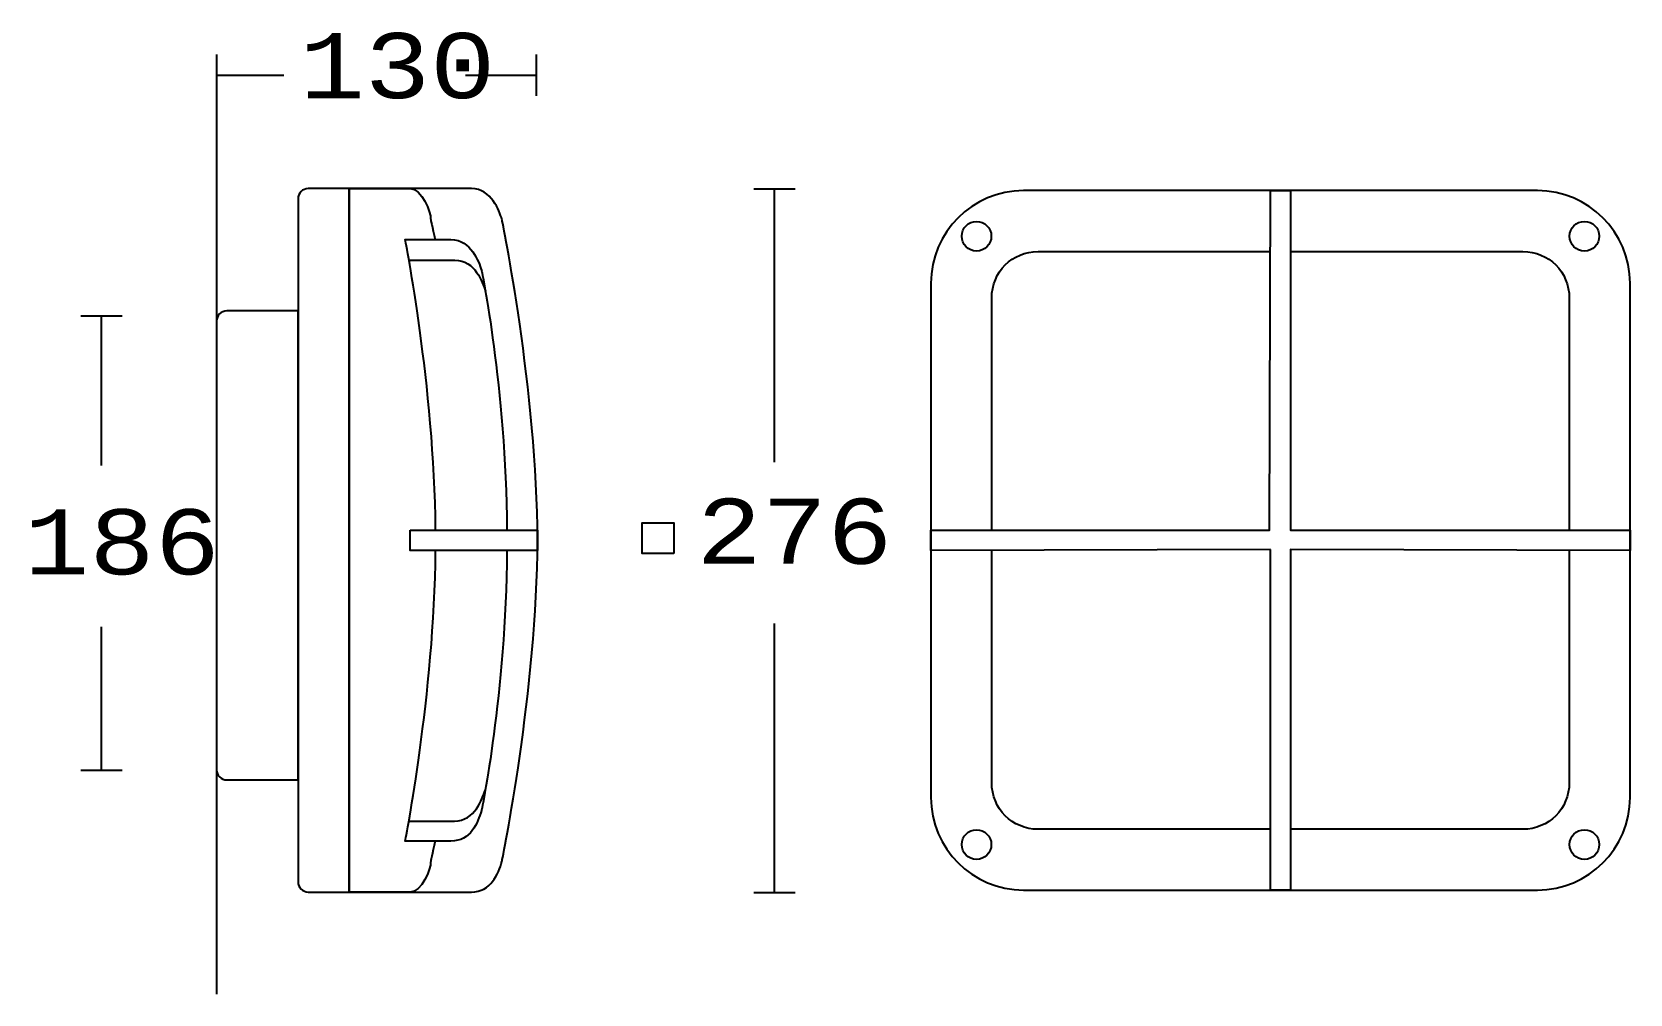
# Model space of a CAD drawing. Extents: x 33 to 272, y 0 to 144.
import ezdxf

# ---------------------------------------------------------------- set-up
doc = ezdxf.new("R2010")
doc.units = 0
doc.layers.add('LIVELLO_1', color=160, linetype='Continuous')
doc.styles.add('STD', font='txt')

# ---------------------------------------------------------------- blocks, each defined once
blk = doc.blocks.new('AI9-BLK1')
at = {"layer": 'LIVELLO_1', "color": 7}
for p, q in [((-76.5, 68.48), (-76.5, 62.28)), ((-28.57, 68.48), (-28.57, 62.28)), ((-76.5, 65.38), (-66.39, 65.38)), ((-76.47, 65.38), (-76.47, -72.24)), ((-39.14, 65.38), (-28.57, 65.38)), ((4.06, 48.37), (10.26, 48.37)), ((7.16, 7.42), (7.16, 48.37)), ((-96.83, 29.36), (-90.63, 29.36)), ((-93.73, 6.93), (-93.73, 29.36)), ((7.16, -57.03), (7.16, -16.73)), ((-93.73, -38.71), (-93.73, -17.22)), ((-96.83, -38.71), (-90.63, -38.71)), ((4.06, -57.03), (10.26, -57.03))]:
    blk.add_line(p, q, dxfattribs=at)
for points in [[(81.47, -5.66), (30.59, -5.8), (30.59, -2.77), (81.34, -2.77), (81.47, 48.1), (84.51, 48.1), (84.51, -2.77), (135.38, -2.77), (135.38, -5.8), (84.51, -5.66), (84.51, -56.68), (81.47, -56.68)], [(-7.96, -6.27), (-12.7, -6.27), (-12.7, -1.65), (-7.96, -1.65)], [(-47.45, -2.75), (-28.37, -2.75), (-28.37, -5.81), (-47.45, -5.81)]]:
    blk.add_lwpolyline(points, close=True, dxfattribs=at)
for centre in [(37.43, 41.27), (128.54, 41.27), (37.43, -49.85), (128.54, -49.85)]:
    blk.add_circle(centre, 2.22, dxfattribs=at)
for points, knots in [([(-56.61, -56.97), (-56.61, -56.97), (-62.72, -56.97), (-62.72, -56.97), (-63.56, -56.97), (-64.25, -56.29), (-64.25, -55.45), (-64.25, -55.45), (-64.25, 46.88), (-64.25, 46.88), (-64.25, 47.73), (-63.56, 48.41), (-62.72, 48.41), (-62.72, 48.41), (-56.61, 48.41), (-56.61, 48.41), (-56.61, 48.41), (-56.61, -56.97), (-56.61, -56.97)], [0, 0, 0, 0, 1, 1, 1, 2, 2, 2, 3, 3, 3, 4, 4, 4, 5, 5, 5, 6, 6, 6, 6]), ([(-43.71, -49.27), (-44.13, -51.26), (-44.39, -52.46), (-44.39, -52.46), (-44.27, -53.52), (-45.81, -56.97), (-47.43, -56.97), (-47.43, -56.97), (-56.61, -56.97), (-56.61, -56.97), (-56.61, -56.97), (-56.61, 48.41), (-56.61, 48.41), (-56.61, 48.41), (-47.43, 48.41), (-47.43, 48.41), (-45.81, 48.41), (-44.27, 44.89), (-44.39, 43.83), (-44.39, 43.83), (-44.13, 42.7), (-43.71, 40.71)], [0, 0, 0, 0, 1, 1, 1, 2, 2, 2, 3, 3, 3, 4, 4, 4, 5, 5, 5, 6, 6, 6, 7, 7, 7, 7]), ([(-56.61, 48.41), (-56.61, 48.41), (-38.28, 48.41), (-38.28, 48.41), (-35.23, 48.41), (-34.13, 45.02), (-33.7, 43.83), (-33.7, 43.83), (-28.37, 17.86), (-28.37, -4.26), (-28.37, -26.43), (-33.7, -52.39), (-33.7, -52.39), (-34.26, -54.25), (-35.34, -56.97), (-38.28, -56.97), (-38.28, -56.97), (-56.61, -56.97), (-56.61, -56.97), (-56.61, -56.97), (-56.61, 48.41), (-56.61, 48.41)], [0, 0, 0, 0, 1, 1, 1, 2, 2, 2, 3, 3, 3, 4, 4, 4, 5, 5, 5, 6, 6, 6, 7, 7, 7, 7]), ([(44.48, 48.1), (44.48, 48.1), (121.5, 48.1), (121.5, 48.1), (129.16, 48.1), (135.38, 41.89), (135.38, 34.22), (135.38, 34.22), (135.38, -42.8), (135.38, -42.8), (135.38, -50.46), (129.16, -56.68), (121.5, -56.68), (121.5, -56.68), (44.48, -56.68), (44.48, -56.68), (36.81, -56.68), (30.59, -50.46), (30.59, -42.8), (30.59, -42.8), (30.59, 34.22), (30.59, 34.22), (30.59, 41.89), (36.81, 48.1), (44.48, 48.1)], [0, 0, 0, 0, 1, 1, 1, 2, 2, 2, 3, 3, 3, 4, 4, 4, 5, 5, 5, 6, 6, 6, 7, 7, 7, 8, 8, 8, 8]), ([(-43.64, -2.71), (-43.84, 18.94), (-48.21, 40.77), (-48.21, 40.77), (-48.21, 40.77), (-41.34, 40.77), (-41.34, 40.77), (-38.28, 40.77), (-37.18, 37.39), (-36.76, 36.19), (-36.76, 36.19), (-33.13, 18.7), (-32.95, -2.71)], [0, 0, 0, 0, 1, 1, 1, 2, 2, 2, 3, 3, 3, 4, 4, 4, 4]), ([(39.71, -2.85), (39.71, -2.85), (39.71, 32.05), (39.71, 32.05), (39.71, 35.89), (42.82, 38.99), (46.65, 38.99), (46.65, 38.99), (81.42, 38.99), (81.42, 38.99)], [0, 0, 0, 0, 1, 1, 1, 2, 2, 2, 3, 3, 3, 3]), ([(84.42, 38.99), (84.42, 38.99), (119.33, 38.99), (119.33, 38.99), (123.16, 38.99), (126.27, 35.89), (126.27, 32.05), (126.27, 32.05), (126.27, -2.85), (126.27, -2.85)], [0, 0, 0, 0, 1, 1, 1, 2, 2, 2, 3, 3, 3, 3]), ([(-47.64, 37.69), (-47.64, 37.69), (-40.76, 37.69), (-40.76, 37.69), (-37.71, 37.69), (-36.61, 34.3), (-36.18, 33.11)], [0, 0, 0, 0, 1, 1, 1, 2, 2, 2, 2]), ([(-64.26, -40.16), (-64.26, -40.16), (-74.94, -40.17), (-74.94, -40.17), (-75.78, -40.17), (-76.47, -39.49), (-76.47, -38.65), (-76.47, -38.65), (-76.47, 28.56), (-76.47, 28.56), (-76.47, 29.4), (-75.78, 30.08), (-74.94, 30.08), (-74.94, 30.08), (-64.26, 30.08), (-64.26, 30.08), (-64.26, 30.08), (-64.26, -40.16), (-64.26, -40.16)], [0, 0, 0, 0, 1, 1, 1, 2, 2, 2, 3, 3, 3, 4, 4, 4, 5, 5, 5, 6, 6, 6, 6]), ([(-32.95, -5.82), (-33.12, -27.29), (-36.76, -44.76), (-36.76, -44.76), (-37.32, -46.61), (-38.39, -49.34), (-41.34, -49.34), (-41.34, -49.34), (-48.21, -49.34), (-48.21, -49.34), (-48.21, -49.34), (-43.84, -27.47), (-43.64, -5.82)], [0, 0, 0, 0, 1, 1, 1, 2, 2, 2, 3, 3, 3, 4, 4, 4, 4]), ([(81.42, -47.57), (81.42, -47.57), (46.65, -47.57), (46.65, -47.57), (42.82, -47.57), (39.71, -44.46), (39.71, -40.62), (39.71, -40.62), (39.71, -5.86), (39.71, -5.86)], [0, 0, 0, 0, 1, 1, 1, 2, 2, 2, 3, 3, 3, 3]), ([(126.27, -5.86), (126.27, -5.86), (126.27, -40.62), (126.27, -40.62), (126.27, -44.46), (123.16, -47.57), (119.33, -47.57), (119.33, -47.57), (84.42, -47.57), (84.42, -47.57)], [0, 0, 0, 0, 1, 1, 1, 2, 2, 2, 3, 3, 3, 3]), ([(-47.68, -46.34), (-47.68, -46.34), (-40.81, -46.34), (-40.81, -46.34), (-37.75, -46.34), (-36.65, -42.96), (-36.23, -41.76)], [0, 0, 0, 0, 1, 1, 1, 2, 2, 2, 2])]:
    blk.add_open_spline(points, degree=3, knots=knots, dxfattribs=at)
at = {"layer": 'LIVELLO_1', "color": 7, "char_height": 9.7642, "attachment_point": 1, "style": 'STD'}
for s, insert in [('\\fCourier|b0|i0;\\H9.7642;\\C7;130', (-64.04, 71.71)), ('\\fCourier|b0|i0;\\H9.7642;\\C7;186', (-105.32, 0.38)), ('\\fCourier|b0|i0;\\H9.7642;\\C7;276', (-4.54, 1.96))]:
    blk.add_mtext(s, dxfattribs=dict(at, insert=insert))

msp = doc.modelspace()

# ---------------------------------------------------------------- block references
at = {"layer": 'LIVELLO_1', "color": 7}
msp.add_blockref('AI9-BLK1', (136.813441, 72.256571), dxfattribs=at)

doc.saveas('drawing.dxf')
